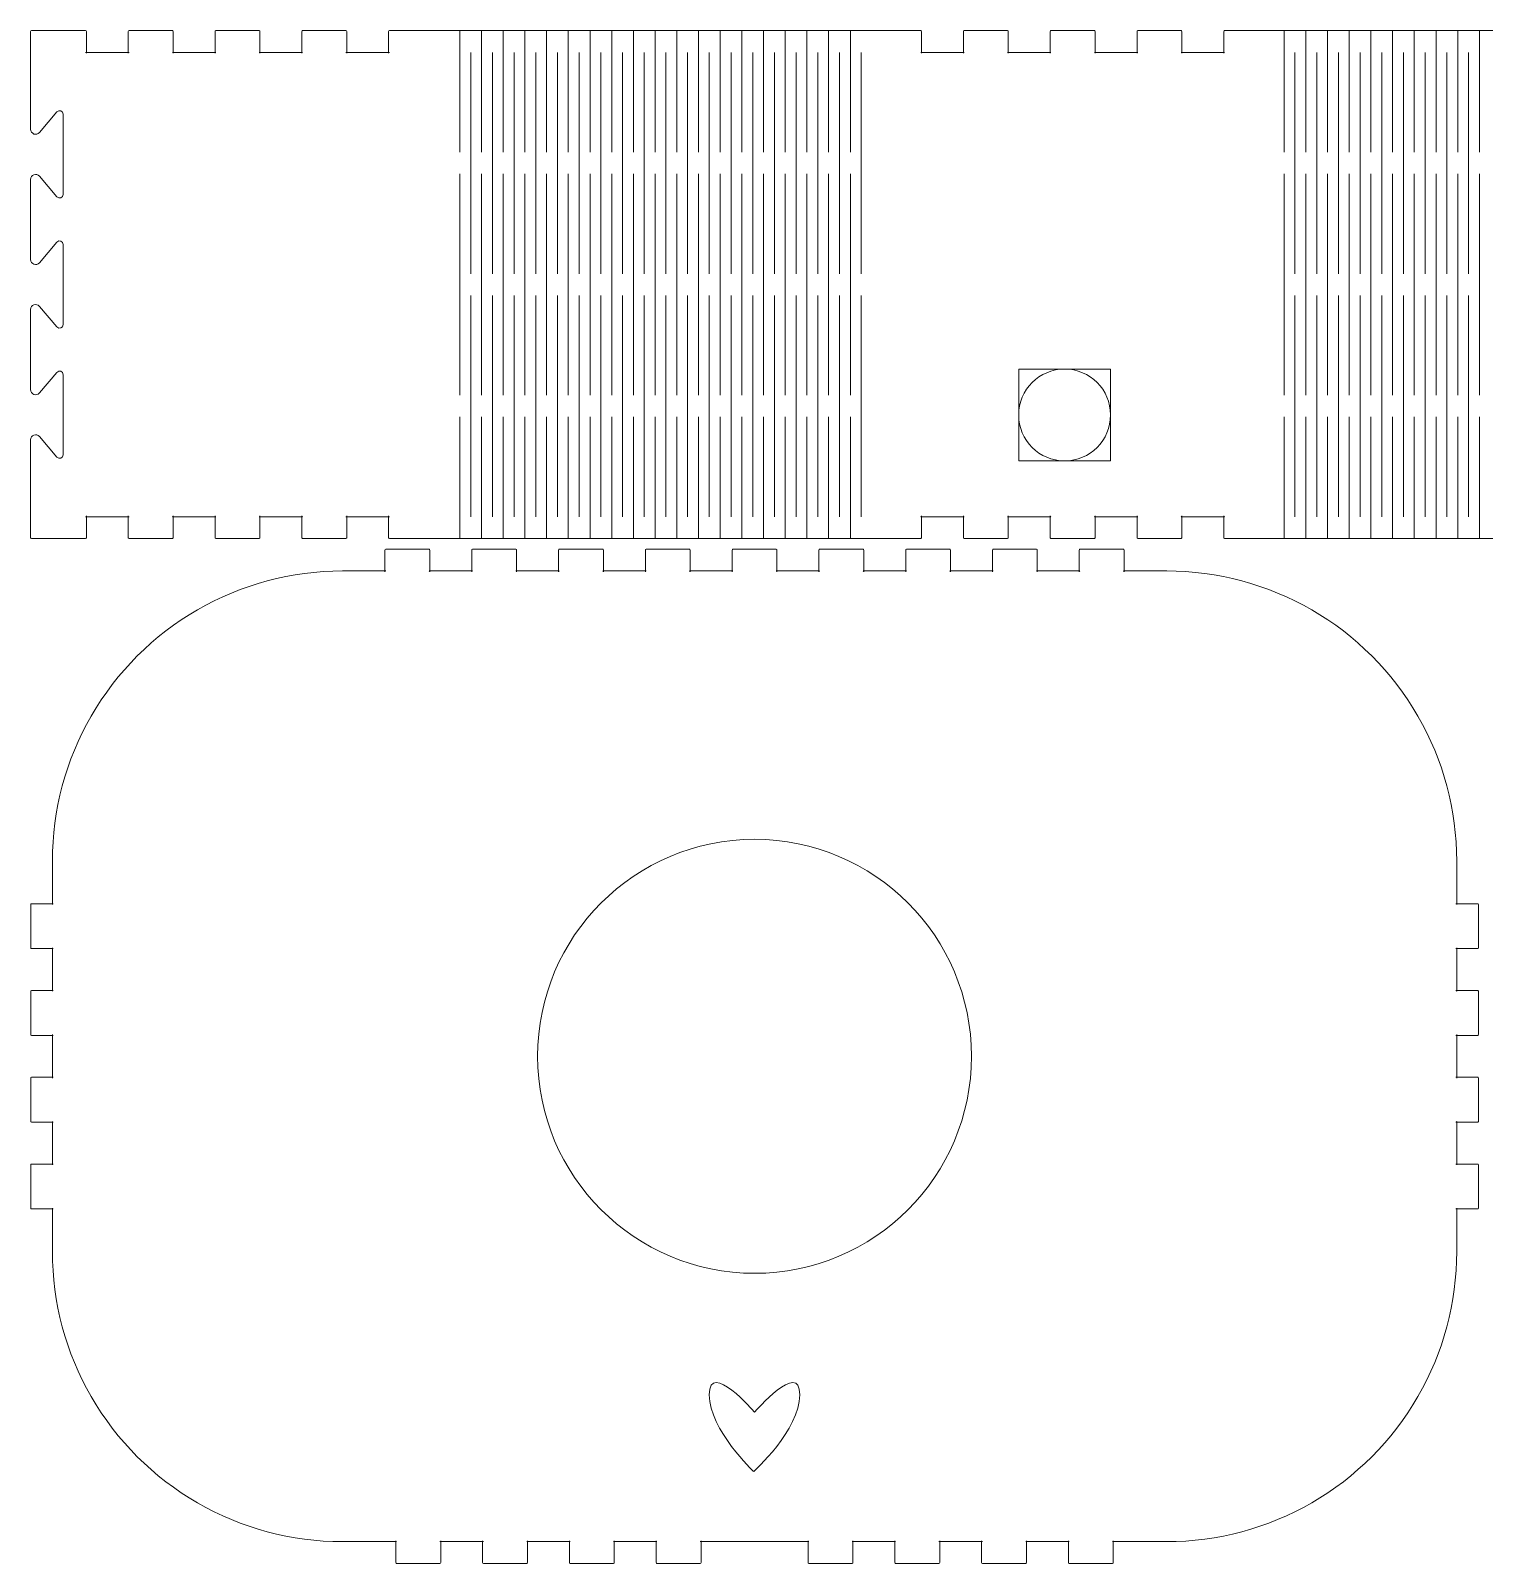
# Model space of a CAD drawing. Header units: inches. Extents: x 0.1 to 33.4, y -8.6 to -0.3.
# Drawn here: x 0.09 to 8, y -8.61 to -0.27 of the extents above; entities that cross this region are included whole.
import ezdxf

# ---------------------------------------------------------------- set-up
doc = ezdxf.new("R2010")
doc.units = ezdxf.units.IN
doc.header["$MEASUREMENT"] = 0
doc.layers.add('Layer 1', color=7, linetype='Continuous')

# ---------------------------------------------------------------- blocks, each defined once
blk = doc.blocks.new('block 16')
at = {"layer": 'Layer 1', "lineweight": 0}
blk.add_lwpolyline([(5.466, -2.1099), (5.966, -2.1099), (5.966, -2.6099), (5.466, -2.6099), (5.466, -2.1099)], dxfattribs=at)
blk.add_open_spline([(5.716, -2.1099), (5.8541, -2.1099), (5.966, -2.2218), (5.966, -2.3599), (5.966, -2.4979), (5.8541, -2.6099), (5.716, -2.6099), (5.5779, -2.6099), (5.466, -2.4979), (5.466, -2.3599), (5.466, -2.2218), (5.5779, -2.1099), (5.716, -2.1099)], degree=3, knots=[0, 0, 0, 0, 1, 1, 1, 2, 2, 2, 3, 3, 3, 4, 4, 4, 4], dxfattribs=at)
blk = doc.blocks.new('block 15')
at = {"layer": 'Layer 1'}
blk.add_blockref('block 16', (0, 0), dxfattribs=at)
blk = doc.blocks.new('block 13')
at = {"layer": 'Layer 1', "lineweight": 0}
for points in [[(0.0868, -0.272), (0.0868, -0.3901)], [(0.3861, -0.268), (0.0908, -0.268)], [(0.8585, -0.268), (0.6223, -0.268)], [(1.331, -0.268), (1.0947, -0.268)], [(1.8034, -0.268), (1.5672, -0.268)], [(2.3349, -0.268), (2.0396, -0.268)], [(4.6966, -0.268), (2.3349, -0.268)], [(2.4233, -0.9294), (2.4233, -0.268)], [(2.5414, -0.9294), (2.5414, -0.268)], [(2.6596, -0.9294), (2.6596, -0.268)], [(2.7777, -0.9294), (2.7777, -0.268)], [(2.8958, -0.9294), (2.8958, -0.268)], [(3.0139, -0.9294), (3.0139, -0.268)], [(3.132, -0.9294), (3.132, -0.268)], [(3.2501, -0.9294), (3.2501, -0.268)], [(3.3682, -0.9294), (3.3682, -0.268)], [(3.4863, -0.9294), (3.4863, -0.268)], [(3.6044, -0.9294), (3.6044, -0.268)], [(3.7225, -0.9294), (3.7225, -0.268)], [(3.8407, -0.9294), (3.8407, -0.268)], [(3.9588, -0.9294), (3.9588, -0.268)], [(4.0769, -0.9294), (4.0769, -0.268)], [(4.195, -0.9294), (4.195, -0.268)], [(4.3131, -0.9294), (4.3131, -0.268)], [(4.4312, -0.9294), (4.4312, -0.268)], [(4.5493, -0.9294), (4.5493, -0.268)], [(4.9329, -0.268), (4.6966, -0.268)], [(5.4053, -0.268), (5.1691, -0.268)], [(5.8778, -0.268), (5.6415, -0.268)], [(6.3502, -0.268), (6.114, -0.268)], [(6.8226, -0.268), (6.5864, -0.268)], [(9.1844, -0.268), (6.8226, -0.268)], [(6.9111, -0.9294), (6.9111, -0.268)], [(7.0292, -0.9294), (7.0292, -0.268)], [(7.1473, -0.9294), (7.1473, -0.268)], [(7.2654, -0.9294), (7.2654, -0.268)], [(7.3835, -0.9294), (7.3835, -0.268)], [(7.5016, -0.9294), (7.5016, -0.268)], [(7.6197, -0.9294), (7.6197, -0.268)], [(7.7378, -0.9294), (7.7378, -0.268)], [(7.8559, -0.9294), (7.8559, -0.268)], [(7.9741, -0.9294), (7.9741, -0.268)], [(2.4824, -0.3861), (2.4824, -1.5907)], [(2.6005, -0.3861), (2.6005, -1.5907)], [(2.7186, -0.3861), (2.7186, -1.5907)], [(2.8367, -0.3861), (2.8367, -1.5907)], [(2.9548, -0.3861), (2.9548, -1.5907)], [(3.0729, -0.3861), (3.0729, -1.5907)], [(3.1911, -0.3861), (3.1911, -1.5907)], [(3.3092, -0.3861), (3.3092, -1.5907)], [(3.4273, -0.3861), (3.4273, -1.5907)], [(3.5454, -0.3861), (3.5454, -1.5907)], [(3.6635, -0.3861), (3.6635, -1.5907)], [(3.7816, -0.3861), (3.7816, -1.5907)], [(3.8997, -0.3861), (3.8997, -1.5907)], [(4.0178, -0.3861), (4.0178, -1.5907)], [(4.1359, -0.3861), (4.1359, -1.5907)], [(4.254, -0.3861), (4.254, -1.5907)], [(4.3722, -0.3861), (4.3722, -1.5907)], [(4.4903, -0.3861), (4.4903, -1.5907)], [(4.6084, -0.3861), (4.6084, -1.5907)], [(6.9701, -0.3861), (6.9701, -1.5907)], [(7.0882, -0.3861), (7.0882, -1.5907)], [(7.2063, -0.3861), (7.2063, -1.5907)], [(7.3244, -0.3861), (7.3244, -1.5907)], [(7.4426, -0.3861), (7.4426, -1.5907)], [(7.5607, -0.3861), (7.5607, -1.5907)], [(7.6788, -0.3861), (7.6788, -1.5907)], [(7.7969, -0.3861), (7.7969, -1.5907)], [(7.915, -0.3861), (7.915, -1.5907)], [(2.4233, -2.2521), (2.4233, -1.0475)], [(2.5414, -2.2521), (2.5414, -1.0475)], [(2.6596, -2.2521), (2.6596, -1.0475)], [(2.7777, -2.2521), (2.7777, -1.0475)], [(2.8958, -2.2521), (2.8958, -1.0475)], [(3.0139, -2.2521), (3.0139, -1.0475)], [(3.132, -2.2521), (3.132, -1.0475)], [(3.2501, -2.2521), (3.2501, -1.0475)], [(3.3682, -2.2521), (3.3682, -1.0475)], [(3.4863, -2.2521), (3.4863, -1.0475)], [(3.6044, -2.2521), (3.6044, -1.0475)], [(3.7225, -2.2521), (3.7225, -1.0475)], [(3.8407, -2.2521), (3.8407, -1.0475)], [(3.9588, -2.2521), (3.9588, -1.0475)], [(4.0769, -2.2521), (4.0769, -1.0475)], [(4.195, -2.2521), (4.195, -1.0475)], [(4.3131, -2.2521), (4.3131, -1.0475)], [(4.4312, -2.2521), (4.4312, -1.0475)], [(4.5493, -2.2521), (4.5493, -1.0475)], [(6.9111, -2.2521), (6.9111, -1.0475)], [(7.0292, -2.2521), (7.0292, -1.0475)], [(7.1473, -2.2521), (7.1473, -1.0475)], [(7.2654, -2.2521), (7.2654, -1.0475)], [(7.3835, -2.2521), (7.3835, -1.0475)], [(7.5016, -2.2521), (7.5016, -1.0475)], [(7.6197, -2.2521), (7.6197, -1.0475)], [(7.7378, -2.2521), (7.7378, -1.0475)], [(7.8559, -2.2521), (7.8559, -1.0475)], [(7.9741, -2.2521), (7.9741, -1.0475)], [(2.4824, -1.7088), (2.4824, -2.9136)], [(2.6005, -1.7088), (2.6005, -2.9136)], [(2.7186, -1.7088), (2.7186, -2.9136)], [(2.8367, -1.7088), (2.8367, -2.9136)], [(2.9548, -1.7088), (2.9548, -2.9136)], [(3.0729, -1.7088), (3.0729, -2.9136)], [(3.1911, -1.7088), (3.1911, -2.9136)], [(3.3092, -1.7088), (3.3092, -2.9136)], [(3.4273, -1.7088), (3.4273, -2.9136)], [(3.5454, -1.7088), (3.5454, -2.9136)], [(3.6635, -1.7088), (3.6635, -2.9136)], [(3.7816, -1.7088), (3.7816, -2.9136)], [(3.8997, -1.7088), (3.8997, -2.9136)], [(4.0178, -1.7088), (4.0178, -2.9136)], [(4.1359, -1.7088), (4.1359, -2.9136)], [(4.254, -1.7088), (4.254, -2.9136)], [(4.3722, -1.7088), (4.3722, -2.9136)], [(4.4903, -1.7088), (4.4903, -2.9136)], [(4.6084, -1.7088), (4.6084, -2.9136)], [(6.9701, -1.7088), (6.9701, -2.9136)], [(7.0882, -1.7088), (7.0882, -2.9136)], [(7.2063, -1.7088), (7.2063, -2.9136)], [(7.3244, -1.7088), (7.3244, -2.9136)], [(7.4426, -1.7088), (7.4426, -2.9136)], [(7.5607, -1.7088), (7.5607, -2.9136)], [(7.6788, -1.7088), (7.6788, -2.9136)], [(7.7969, -1.7088), (7.7969, -2.9136)], [(7.915, -1.7088), (7.915, -2.9136)], [(2.4233, -3.0317), (2.4233, -2.3703)], [(2.5414, -3.0317), (2.5414, -2.3703)], [(2.6596, -3.0317), (2.6596, -2.3703)], [(2.7777, -3.0317), (2.7777, -2.3703)], [(2.8958, -3.0317), (2.8958, -2.3703)], [(3.0139, -3.0317), (3.0139, -2.3703)], [(3.132, -3.0317), (3.132, -2.3703)], [(3.2501, -3.0317), (3.2501, -2.3703)], [(3.3682, -3.0317), (3.3682, -2.3703)], [(3.4863, -3.0317), (3.4863, -2.3703)], [(3.6044, -3.0317), (3.6044, -2.3703)], [(3.7225, -3.0317), (3.7225, -2.3703)], [(3.8407, -3.0317), (3.8407, -2.3703)], [(3.9588, -3.0317), (3.9588, -2.3703)], [(4.0769, -3.0317), (4.0769, -2.3703)], [(4.195, -3.0317), (4.195, -2.3703)], [(4.3131, -3.0317), (4.3131, -2.3703)], [(4.4312, -3.0317), (4.4312, -2.3703)], [(4.5493, -3.0317), (4.5493, -2.3703)], [(6.9111, -3.0317), (6.9111, -2.3703)], [(7.0292, -3.0317), (7.0292, -2.3703)], [(7.1473, -3.0317), (7.1473, -2.3703)], [(7.2654, -3.0317), (7.2654, -2.3703)], [(7.3835, -3.0317), (7.3835, -2.3703)], [(7.5016, -3.0317), (7.5016, -2.3703)], [(7.6197, -3.0317), (7.6197, -2.3703)], [(7.7378, -3.0317), (7.7378, -2.3703)], [(7.8559, -3.0317), (7.8559, -2.3703)], [(7.9741, -3.0317), (7.9741, -2.3703)], [(0.0868, -2.495), (0.0868, -2.9096)], [(0.0908, -3.0317), (0.3861, -3.0317)], [(0.0908, -3.0317), (0.0908, -3.0317)], [(0.6223, -3.0317), (0.8585, -3.0317)], [(1.0947, -3.0317), (1.331, -3.0317)], [(1.5672, -3.0317), (1.8034, -3.0317)], [(2.0396, -3.0317), (2.3349, -3.0317)], [(2.3349, -3.0317), (4.6966, -3.0317)], [(4.6966, -3.0317), (4.9329, -3.0317)], [(5.1691, -3.0317), (5.4053, -3.0317)], [(5.6415, -3.0317), (5.8778, -3.0317)], [(6.114, -3.0317), (6.3502, -3.0317)], [(6.5864, -3.0317), (6.8226, -3.0317)], [(6.8226, -3.0317), (9.1844, -3.0317)], [(2.4924, -3.209), (2.2562, -3.209)], [(2.9648, -3.209), (2.7286, -3.209)], [(3.4373, -3.209), (3.201, -3.209)], [(3.9097, -3.209), (3.6735, -3.209)], [(4.3821, -3.209), (4.1459, -3.209)], [(4.8546, -3.209), (4.6184, -3.209)], [(5.327, -3.209), (5.0908, -3.209)], [(5.7995, -3.209), (5.5633, -3.209)], [(6.2719, -3.209), (6.0357, -3.209)], [(0.2051, -4.7877), (0.2051, -5.0239)], [(0.2051, -5.2601), (0.2051, -5.4963)], [(7.8506, -5.4963), (7.8506, -5.2601)], [(0.2051, -5.7325), (0.2051, -5.9688)], [(7.8506, -5.9688), (7.8506, -5.7325)], [(0.2051, -6.205), (0.2051, -6.4412)], [(7.8506, -6.4412), (7.8506, -6.205)], [(7.8506, -6.9136), (7.8506, -6.6774)], [(1.7837, -8.4923), (2.079, -8.4923)], [(2.3152, -8.4923), (2.5514, -8.4923)], [(2.7877, -8.4923), (3.0239, -8.4923)], [(3.2601, -8.4923), (3.4963, -8.4923)], [(3.7325, -8.4923), (4.0278, -8.4923)], [(4.0278, -8.4923), (4.3231, -8.4923)], [(4.5593, -8.4923), (4.7955, -8.4923)], [(5.0318, -8.4923), (5.268, -8.4923)], [(5.5042, -8.4923), (5.7404, -8.4923)]]:
    blk.add_lwpolyline(points, dxfattribs=at)
for points in [[(0.0908, -0.268), (0.0887, -0.268), (0.0868, -0.2696), (0.0868, -0.272)], [(0.6223, -0.268), (0.6202, -0.268), (0.6183, -0.2696), (0.6183, -0.272)], [(1.0947, -0.268), (1.0926, -0.268), (1.0907, -0.2696), (1.0907, -0.272)], [(1.5672, -0.268), (1.565, -0.268), (1.5632, -0.2696), (1.5632, -0.272)], [(2.0396, -0.268), (2.0375, -0.268), (2.0356, -0.2696), (2.0356, -0.272)], [(5.1691, -0.268), (5.1669, -0.268), (5.1651, -0.2696), (5.1651, -0.272)], [(5.6415, -0.268), (5.6394, -0.268), (5.6375, -0.2696), (5.6375, -0.272)], [(6.114, -0.268), (6.1118, -0.268), (6.11, -0.2696), (6.11, -0.272)], [(6.5864, -0.268), (6.5843, -0.268), (6.5824, -0.2696), (6.5824, -0.272)], [(0.3861, -3.0317), (0.3882, -3.0317), (0.3901, -3.03), (0.3901, -3.0277)], [(0.8585, -3.0317), (0.8607, -3.0317), (0.8625, -3.03), (0.8625, -3.0277)], [(1.331, -3.0317), (1.3331, -3.0317), (1.335, -3.03), (1.335, -3.0277)], [(1.8034, -3.0317), (1.8056, -3.0317), (1.8074, -3.03), (1.8074, -3.0277)], [(4.9329, -3.0317), (4.935, -3.0317), (4.9369, -3.03), (4.9369, -3.0277)], [(5.4053, -3.0317), (5.4075, -3.0317), (5.4093, -3.03), (5.4093, -3.0277)], [(5.8778, -3.0317), (5.8799, -3.0317), (5.8817, -3.03), (5.8817, -3.0277)], [(6.3502, -3.0317), (6.3523, -3.0317), (6.3542, -3.03), (6.3542, -3.0277)], [(2.2562, -3.209), (2.2583, -3.209), (2.2602, -3.2107), (2.2602, -3.213)], [(2.7286, -3.209), (2.7308, -3.209), (2.7326, -3.2107), (2.7326, -3.213)], [(3.201, -3.209), (3.2032, -3.209), (3.205, -3.2107), (3.205, -3.213)], [(3.6735, -3.209), (3.6756, -3.209), (3.6775, -3.2107), (3.6775, -3.213)], [(4.1459, -3.209), (4.1481, -3.209), (4.1499, -3.2107), (4.1499, -3.213)], [(4.6184, -3.209), (4.6205, -3.209), (4.6224, -3.2107), (4.6224, -3.213)], [(5.0908, -3.209), (5.093, -3.209), (5.0948, -3.2107), (5.0948, -3.213)], [(5.5633, -3.209), (5.5654, -3.209), (5.5673, -3.2107), (5.5673, -3.213)], [(6.0357, -3.209), (6.0378, -3.209), (6.0397, -3.2107), (6.0397, -3.213)], [(0.2051, -5.0239), (0.2051, -5.0217), (0.2068, -5.0199), (0.2091, -5.0199)], [(7.8506, -5.2601), (7.8506, -5.2623), (7.8489, -5.2641), (7.8466, -5.2641)], [(0.2051, -5.4963), (0.2051, -5.4942), (0.2068, -5.4923), (0.2091, -5.4923)], [(7.8506, -5.7325), (7.8506, -5.7347), (7.8489, -5.7365), (7.8466, -5.7365)], [(0.2051, -5.9688), (0.2051, -5.9666), (0.2068, -5.9648), (0.2091, -5.9648)], [(7.8506, -6.205), (7.8506, -6.2071), (7.8489, -6.209), (7.8466, -6.209)], [(0.2051, -6.4412), (0.2051, -6.4391), (0.2068, -6.4372), (0.2091, -6.4372)], [(7.8506, -6.6774), (7.8506, -6.6796), (7.8489, -6.6814), (7.8466, -6.6814)], [(2.079, -8.4923), (2.0768, -8.4923), (2.075, -8.4906), (2.075, -8.4883)], [(2.5514, -8.4923), (2.5493, -8.4923), (2.5474, -8.4906), (2.5474, -8.4883)], [(3.0239, -8.4923), (3.0217, -8.4923), (3.0199, -8.4906), (3.0199, -8.4883)], [(3.4963, -8.4923), (3.4942, -8.4923), (3.4923, -8.4906), (3.4923, -8.4883)], [(4.3231, -8.4923), (4.3209, -8.4923), (4.3191, -8.4906), (4.3191, -8.4883)], [(4.7955, -8.4923), (4.7934, -8.4923), (4.7915, -8.4906), (4.7915, -8.4883)], [(5.268, -8.4923), (5.2658, -8.4923), (5.264, -8.4906), (5.264, -8.4883)], [(5.7404, -8.4923), (5.7383, -8.4923), (5.7364, -8.4906), (5.7364, -8.4883)]]:
    blk.add_open_spline(points, degree=3, dxfattribs=at)
for points, knots in [([(0.3901, -0.3901), (0.3901, -0.3901), (0.3901, -0.272), (0.3901, -0.272), (0.3901, -0.2698), (0.3884, -0.268), (0.3861, -0.268)], [0, 0, 0, 0, 1, 1, 1, 2, 2, 2, 2]), ([(0.6183, -0.272), (0.6183, -0.272), (0.6183, -0.3901), (0.6183, -0.3901), (0.6183, -0.3879), (0.62, -0.3861), (0.6223, -0.3861)], [0, 0, 0, 0, 1, 1, 1, 2, 2, 2, 2]), ([(0.8625, -0.3901), (0.8625, -0.3901), (0.8625, -0.272), (0.8625, -0.272), (0.8625, -0.2698), (0.8608, -0.268), (0.8585, -0.268)], [0, 0, 0, 0, 1, 1, 1, 2, 2, 2, 2]), ([(1.0907, -0.272), (1.0907, -0.272), (1.0907, -0.3901), (1.0907, -0.3901), (1.0907, -0.3879), (1.0924, -0.3861), (1.0947, -0.3861)], [0, 0, 0, 0, 1, 1, 1, 2, 2, 2, 2]), ([(1.335, -0.3901), (1.335, -0.3901), (1.335, -0.272), (1.335, -0.272), (1.335, -0.2698), (1.3333, -0.268), (1.331, -0.268)], [0, 0, 0, 0, 1, 1, 1, 2, 2, 2, 2]), ([(1.5632, -0.272), (1.5632, -0.272), (1.5632, -0.3901), (1.5632, -0.3901), (1.5632, -0.3879), (1.5649, -0.3861), (1.5672, -0.3861)], [0, 0, 0, 0, 1, 1, 1, 2, 2, 2, 2]), ([(1.8074, -0.3901), (1.8074, -0.3901), (1.8074, -0.272), (1.8074, -0.272), (1.8074, -0.2698), (1.8057, -0.268), (1.8034, -0.268)], [0, 0, 0, 0, 1, 1, 1, 2, 2, 2, 2]), ([(2.0356, -0.272), (2.0356, -0.272), (2.0356, -0.3901), (2.0356, -0.3901), (2.0356, -0.3879), (2.0373, -0.3861), (2.0396, -0.3861)], [0, 0, 0, 0, 1, 1, 1, 2, 2, 2, 2]), ([(4.9369, -0.3901), (4.9369, -0.3901), (4.9369, -0.272), (4.9369, -0.272), (4.9369, -0.2698), (4.9352, -0.268), (4.9329, -0.268)], [0, 0, 0, 0, 1, 1, 1, 2, 2, 2, 2]), ([(5.1651, -0.272), (5.1651, -0.272), (5.1651, -0.3901), (5.1651, -0.3901), (5.1651, -0.3879), (5.1668, -0.3861), (5.1691, -0.3861)], [0, 0, 0, 0, 1, 1, 1, 2, 2, 2, 2]), ([(5.4093, -0.3901), (5.4093, -0.3901), (5.4093, -0.272), (5.4093, -0.272), (5.4093, -0.2698), (5.4076, -0.268), (5.4053, -0.268)], [0, 0, 0, 0, 1, 1, 1, 2, 2, 2, 2]), ([(5.6375, -0.272), (5.6375, -0.272), (5.6375, -0.3901), (5.6375, -0.3901), (5.6375, -0.3879), (5.6392, -0.3861), (5.6415, -0.3861)], [0, 0, 0, 0, 1, 1, 1, 2, 2, 2, 2]), ([(5.8817, -0.3901), (5.8817, -0.3901), (5.8817, -0.272), (5.8817, -0.272), (5.8817, -0.2698), (5.8801, -0.268), (5.8778, -0.268)], [0, 0, 0, 0, 1, 1, 1, 2, 2, 2, 2]), ([(6.11, -0.272), (6.11, -0.272), (6.11, -0.3901), (6.11, -0.3901), (6.11, -0.3879), (6.1117, -0.3861), (6.114, -0.3861)], [0, 0, 0, 0, 1, 1, 1, 2, 2, 2, 2]), ([(6.3542, -0.3901), (6.3542, -0.3901), (6.3542, -0.272), (6.3542, -0.272), (6.3542, -0.2698), (6.3525, -0.268), (6.3502, -0.268)], [0, 0, 0, 0, 1, 1, 1, 2, 2, 2, 2]), ([(6.5824, -0.272), (6.5824, -0.272), (6.5824, -0.3901), (6.5824, -0.3901), (6.5824, -0.3879), (6.5841, -0.3861), (6.5864, -0.3861)], [0, 0, 0, 0, 1, 1, 1, 2, 2, 2, 2]), ([(0.0868, -0.3901), (0.0868, -0.3901), (0.0868, -0.8047), (0.0868, -0.8047), (0.0868, -0.8304), (0.119, -0.842), (0.1354, -0.8224)], [0, 0, 0, 0, 1, 1, 1, 2, 2, 2, 2]), ([(0.6223, -0.3861), (0.6223, -0.3861), (0.3861, -0.3861), (0.3861, -0.3861), (0.3882, -0.3861), (0.3901, -0.3878), (0.3901, -0.3901)], [0, 0, 0, 0, 1, 1, 1, 2, 2, 2, 2]), ([(1.0947, -0.3861), (1.0947, -0.3861), (0.8585, -0.3861), (0.8585, -0.3861), (0.8607, -0.3861), (0.8625, -0.3878), (0.8625, -0.3901)], [0, 0, 0, 0, 1, 1, 1, 2, 2, 2, 2]), ([(1.5672, -0.3861), (1.5672, -0.3861), (1.331, -0.3861), (1.331, -0.3861), (1.3331, -0.3861), (1.335, -0.3878), (1.335, -0.3901)], [0, 0, 0, 0, 1, 1, 1, 2, 2, 2, 2]), ([(2.0396, -0.3861), (2.0396, -0.3861), (1.8034, -0.3861), (1.8034, -0.3861), (1.8056, -0.3861), (1.8074, -0.3878), (1.8074, -0.3901)], [0, 0, 0, 0, 1, 1, 1, 2, 2, 2, 2]), ([(5.1691, -0.3861), (5.1691, -0.3861), (4.9329, -0.3861), (4.9329, -0.3861), (4.935, -0.3861), (4.9369, -0.3878), (4.9369, -0.3901)], [0, 0, 0, 0, 1, 1, 1, 2, 2, 2, 2]), ([(5.6415, -0.3861), (5.6415, -0.3861), (5.4053, -0.3861), (5.4053, -0.3861), (5.4075, -0.3861), (5.4093, -0.3878), (5.4093, -0.3901)], [0, 0, 0, 0, 1, 1, 1, 2, 2, 2, 2]), ([(6.114, -0.3861), (6.114, -0.3861), (5.8778, -0.3861), (5.8778, -0.3861), (5.8799, -0.3861), (5.8817, -0.3878), (5.8817, -0.3901)], [0, 0, 0, 0, 1, 1, 1, 2, 2, 2, 2]), ([(6.5864, -0.3861), (6.5864, -0.3861), (6.3502, -0.3861), (6.3502, -0.3861), (6.3523, -0.3861), (6.3542, -0.3878), (6.3542, -0.3901)], [0, 0, 0, 0, 1, 1, 1, 2, 2, 2, 2]), ([(0.1354, -0.8224), (0.1354, -0.8224), (0.2291, -0.7107), (0.2291, -0.7107), (0.2409, -0.6966), (0.2638, -0.705), (0.2638, -0.7233)], [0, 0, 0, 0, 1, 1, 1, 2, 2, 2, 2]), ([(0.2638, -0.7233), (0.2638, -0.7233), (0.2638, -1.159), (0.2638, -1.159), (0.2638, -1.1775), (0.2409, -1.1858), (0.2291, -1.1716)], [0, 0, 0, 0, 1, 1, 1, 2, 2, 2, 2]), ([(0.2291, -1.1716), (0.2291, -1.1716), (0.1354, -1.06), (0.1354, -1.06), (0.1188, -1.0403), (0.0868, -1.052), (0.0868, -1.0777)], [0, 0, 0, 0, 1, 1, 1, 2, 2, 2, 2]), ([(0.0868, -1.0777), (0.0868, -1.0777), (0.0868, -1.5133), (0.0868, -1.5133), (0.0868, -1.539), (0.119, -1.5507), (0.1354, -1.531)], [0, 0, 0, 0, 1, 1, 1, 2, 2, 2, 2]), ([(0.1354, -1.531), (0.1354, -1.531), (0.2291, -1.4194), (0.2291, -1.4194), (0.2409, -1.4052), (0.2638, -1.4137), (0.2638, -1.432)], [0, 0, 0, 0, 1, 1, 1, 2, 2, 2, 2]), ([(0.2638, -1.432), (0.2638, -1.432), (0.2638, -1.8677), (0.2638, -1.8677), (0.2638, -1.8861), (0.2409, -1.8944), (0.2291, -1.8803)], [0, 0, 0, 0, 1, 1, 1, 2, 2, 2, 2]), ([(0.2291, -1.8803), (0.2291, -1.8803), (0.1354, -1.7686), (0.1354, -1.7686), (0.1188, -1.7489), (0.0868, -1.7606), (0.0868, -1.7863)], [0, 0, 0, 0, 1, 1, 1, 2, 2, 2, 2]), ([(0.0868, -1.7863), (0.0868, -1.7863), (0.0868, -2.222), (0.0868, -2.222), (0.0868, -2.2477), (0.119, -2.2594), (0.1354, -2.2397)], [0, 0, 0, 0, 1, 1, 1, 2, 2, 2, 2]), ([(0.1354, -2.2397), (0.1354, -2.2397), (0.2291, -2.128), (0.2291, -2.128), (0.2409, -2.1139), (0.2638, -2.1223), (0.2638, -2.1406)], [0, 0, 0, 0, 1, 1, 1, 2, 2, 2, 2]), ([(0.2638, -2.1406), (0.2638, -2.1406), (0.2638, -2.5763), (0.2638, -2.5763), (0.2638, -2.5948), (0.2409, -2.6031), (0.2291, -2.5889)], [0, 0, 0, 0, 1, 1, 1, 2, 2, 2, 2]), ([(0.2291, -2.5889), (0.2291, -2.5889), (0.1354, -2.4773), (0.1354, -2.4773), (0.1188, -2.4576), (0.0868, -2.4693), (0.0868, -2.495)], [0, 0, 0, 0, 1, 1, 1, 2, 2, 2, 2]), ([(0.0868, -2.9096), (0.0868, -2.9096), (0.0868, -3.0277), (0.0868, -3.0277), (0.0868, -3.0299), (0.0885, -3.0317), (0.0908, -3.0317)], [0, 0, 0, 0, 1, 1, 1, 2, 2, 2, 2]), ([(0.3901, -3.0277), (0.3901, -3.0277), (0.3901, -2.9096), (0.3901, -2.9096), (0.3901, -2.9117), (0.3884, -2.9136), (0.3861, -2.9136)], [0, 0, 0, 0, 1, 1, 1, 2, 2, 2, 2]), ([(0.3861, -2.9136), (0.3861, -2.9136), (0.6223, -2.9136), (0.6223, -2.9136), (0.6202, -2.9136), (0.6183, -2.9119), (0.6183, -2.9096)], [0, 0, 0, 0, 1, 1, 1, 2, 2, 2, 2]), ([(0.6183, -2.9096), (0.6183, -2.9096), (0.6183, -3.0277), (0.6183, -3.0277), (0.6183, -3.0299), (0.62, -3.0317), (0.6223, -3.0317)], [0, 0, 0, 0, 1, 1, 1, 2, 2, 2, 2]), ([(0.8625, -3.0277), (0.8625, -3.0277), (0.8625, -2.9096), (0.8625, -2.9096), (0.8625, -2.9117), (0.8608, -2.9136), (0.8585, -2.9136)], [0, 0, 0, 0, 1, 1, 1, 2, 2, 2, 2]), ([(0.8585, -2.9136), (0.8585, -2.9136), (1.0947, -2.9136), (1.0947, -2.9136), (1.0926, -2.9136), (1.0907, -2.9119), (1.0907, -2.9096)], [0, 0, 0, 0, 1, 1, 1, 2, 2, 2, 2]), ([(1.0907, -2.9096), (1.0907, -2.9096), (1.0907, -3.0277), (1.0907, -3.0277), (1.0907, -3.0299), (1.0924, -3.0317), (1.0947, -3.0317)], [0, 0, 0, 0, 1, 1, 1, 2, 2, 2, 2]), ([(1.335, -3.0277), (1.335, -3.0277), (1.335, -2.9096), (1.335, -2.9096), (1.335, -2.9117), (1.3333, -2.9136), (1.331, -2.9136)], [0, 0, 0, 0, 1, 1, 1, 2, 2, 2, 2]), ([(1.331, -2.9136), (1.331, -2.9136), (1.5672, -2.9136), (1.5672, -2.9136), (1.565, -2.9136), (1.5632, -2.9119), (1.5632, -2.9096)], [0, 0, 0, 0, 1, 1, 1, 2, 2, 2, 2]), ([(1.5632, -2.9096), (1.5632, -2.9096), (1.5632, -3.0277), (1.5632, -3.0277), (1.5632, -3.0299), (1.5649, -3.0317), (1.5672, -3.0317)], [0, 0, 0, 0, 1, 1, 1, 2, 2, 2, 2]), ([(1.8074, -3.0277), (1.8074, -3.0277), (1.8074, -2.9096), (1.8074, -2.9096), (1.8074, -2.9117), (1.8057, -2.9136), (1.8034, -2.9136)], [0, 0, 0, 0, 1, 1, 1, 2, 2, 2, 2]), ([(1.8034, -2.9136), (1.8034, -2.9136), (2.0396, -2.9136), (2.0396, -2.9136), (2.0375, -2.9136), (2.0356, -2.9119), (2.0356, -2.9096)], [0, 0, 0, 0, 1, 1, 1, 2, 2, 2, 2]), ([(2.0356, -2.9096), (2.0356, -2.9096), (2.0356, -3.0277), (2.0356, -3.0277), (2.0356, -3.0299), (2.0373, -3.0317), (2.0396, -3.0317)], [0, 0, 0, 0, 1, 1, 1, 2, 2, 2, 2]), ([(4.9369, -3.0277), (4.9369, -3.0277), (4.9369, -2.9096), (4.9369, -2.9096), (4.9369, -2.9117), (4.9352, -2.9136), (4.9329, -2.9136)], [0, 0, 0, 0, 1, 1, 1, 2, 2, 2, 2]), ([(4.9329, -2.9136), (4.9329, -2.9136), (5.1691, -2.9136), (5.1691, -2.9136), (5.1669, -2.9136), (5.1651, -2.9119), (5.1651, -2.9096)], [0, 0, 0, 0, 1, 1, 1, 2, 2, 2, 2]), ([(5.1651, -2.9096), (5.1651, -2.9096), (5.1651, -3.0277), (5.1651, -3.0277), (5.1651, -3.0299), (5.1668, -3.0317), (5.1691, -3.0317)], [0, 0, 0, 0, 1, 1, 1, 2, 2, 2, 2]), ([(5.4093, -3.0277), (5.4093, -3.0277), (5.4093, -2.9096), (5.4093, -2.9096), (5.4093, -2.9117), (5.4076, -2.9136), (5.4053, -2.9136)], [0, 0, 0, 0, 1, 1, 1, 2, 2, 2, 2]), ([(5.4053, -2.9136), (5.4053, -2.9136), (5.6415, -2.9136), (5.6415, -2.9136), (5.6394, -2.9136), (5.6375, -2.9119), (5.6375, -2.9096)], [0, 0, 0, 0, 1, 1, 1, 2, 2, 2, 2]), ([(5.6375, -2.9096), (5.6375, -2.9096), (5.6375, -3.0277), (5.6375, -3.0277), (5.6375, -3.0299), (5.6392, -3.0317), (5.6415, -3.0317)], [0, 0, 0, 0, 1, 1, 1, 2, 2, 2, 2]), ([(5.8817, -3.0277), (5.8817, -3.0277), (5.8817, -2.9096), (5.8817, -2.9096), (5.8817, -2.9117), (5.8801, -2.9136), (5.8778, -2.9136)], [0, 0, 0, 0, 1, 1, 1, 2, 2, 2, 2]), ([(5.8778, -2.9136), (5.8778, -2.9136), (6.114, -2.9136), (6.114, -2.9136), (6.1118, -2.9136), (6.11, -2.9119), (6.11, -2.9096)], [0, 0, 0, 0, 1, 1, 1, 2, 2, 2, 2]), ([(6.11, -2.9096), (6.11, -2.9096), (6.11, -3.0277), (6.11, -3.0277), (6.11, -3.0299), (6.1117, -3.0317), (6.114, -3.0317)], [0, 0, 0, 0, 1, 1, 1, 2, 2, 2, 2]), ([(6.3542, -3.0277), (6.3542, -3.0277), (6.3542, -2.9096), (6.3542, -2.9096), (6.3542, -2.9117), (6.3525, -2.9136), (6.3502, -2.9136)], [0, 0, 0, 0, 1, 1, 1, 2, 2, 2, 2]), ([(6.3502, -2.9136), (6.3502, -2.9136), (6.5864, -2.9136), (6.5864, -2.9136), (6.5843, -2.9136), (6.5824, -2.9119), (6.5824, -2.9096)], [0, 0, 0, 0, 1, 1, 1, 2, 2, 2, 2]), ([(6.5824, -2.9096), (6.5824, -2.9096), (6.5824, -3.0277), (6.5824, -3.0277), (6.5824, -3.0299), (6.5841, -3.0317), (6.5864, -3.0317)], [0, 0, 0, 0, 1, 1, 1, 2, 2, 2, 2]), ([(2.2562, -3.0909), (2.2562, -3.0909), (2.0199, -3.0909), (2.0199, -3.0909), (2.0178, -3.0909), (2.0159, -3.0926), (2.0159, -3.0949)], [0, 0, 0, 0, 1, 1, 1, 2, 2, 2, 2]), ([(2.0159, -3.0949), (2.0159, -3.0949), (2.0159, -3.213), (2.0159, -3.213), (2.0159, -3.2109), (2.0176, -3.209), (2.0199, -3.209)], [0, 0, 0, 0, 1, 1, 1, 2, 2, 2, 2]), ([(2.2602, -3.213), (2.2602, -3.213), (2.2602, -3.0949), (2.2602, -3.0949), (2.2602, -3.0927), (2.2585, -3.0909), (2.2562, -3.0909)], [0, 0, 0, 0, 1, 1, 1, 2, 2, 2, 2]), ([(2.7286, -3.0909), (2.7286, -3.0909), (2.4924, -3.0909), (2.4924, -3.0909), (2.4902, -3.0909), (2.4884, -3.0926), (2.4884, -3.0949)], [0, 0, 0, 0, 1, 1, 1, 2, 2, 2, 2]), ([(2.4884, -3.0949), (2.4884, -3.0949), (2.4884, -3.213), (2.4884, -3.213), (2.4884, -3.2109), (2.4901, -3.209), (2.4924, -3.209)], [0, 0, 0, 0, 1, 1, 1, 2, 2, 2, 2]), ([(2.7326, -3.213), (2.7326, -3.213), (2.7326, -3.0949), (2.7326, -3.0949), (2.7326, -3.0927), (2.7309, -3.0909), (2.7286, -3.0909)], [0, 0, 0, 0, 1, 1, 1, 2, 2, 2, 2]), ([(3.201, -3.0909), (3.201, -3.0909), (2.9648, -3.0909), (2.9648, -3.0909), (2.9627, -3.0909), (2.9608, -3.0926), (2.9608, -3.0949)], [0, 0, 0, 0, 1, 1, 1, 2, 2, 2, 2]), ([(2.9608, -3.0949), (2.9608, -3.0949), (2.9608, -3.213), (2.9608, -3.213), (2.9608, -3.2109), (2.9625, -3.209), (2.9648, -3.209)], [0, 0, 0, 0, 1, 1, 1, 2, 2, 2, 2]), ([(3.205, -3.213), (3.205, -3.213), (3.205, -3.0949), (3.205, -3.0949), (3.205, -3.0927), (3.2034, -3.0909), (3.201, -3.0909)], [0, 0, 0, 0, 1, 1, 1, 2, 2, 2, 2]), ([(3.6735, -3.0909), (3.6735, -3.0909), (3.4373, -3.0909), (3.4373, -3.0909), (3.4351, -3.0909), (3.4333, -3.0926), (3.4333, -3.0949)], [0, 0, 0, 0, 1, 1, 1, 2, 2, 2, 2]), ([(3.4333, -3.0949), (3.4333, -3.0949), (3.4333, -3.213), (3.4333, -3.213), (3.4333, -3.2109), (3.435, -3.209), (3.4373, -3.209)], [0, 0, 0, 0, 1, 1, 1, 2, 2, 2, 2]), ([(3.6775, -3.213), (3.6775, -3.213), (3.6775, -3.0949), (3.6775, -3.0949), (3.6775, -3.0927), (3.6758, -3.0909), (3.6735, -3.0909)], [0, 0, 0, 0, 1, 1, 1, 2, 2, 2, 2]), ([(4.1459, -3.0909), (4.1459, -3.0909), (3.9097, -3.0909), (3.9097, -3.0909), (3.9076, -3.0909), (3.9057, -3.0926), (3.9057, -3.0949)], [0, 0, 0, 0, 1, 1, 1, 2, 2, 2, 2]), ([(3.9057, -3.0949), (3.9057, -3.0949), (3.9057, -3.213), (3.9057, -3.213), (3.9057, -3.2109), (3.9074, -3.209), (3.9097, -3.209)], [0, 0, 0, 0, 1, 1, 1, 2, 2, 2, 2]), ([(4.1499, -3.213), (4.1499, -3.213), (4.1499, -3.0949), (4.1499, -3.0949), (4.1499, -3.0927), (4.1482, -3.0909), (4.1459, -3.0909)], [0, 0, 0, 0, 1, 1, 1, 2, 2, 2, 2]), ([(4.6184, -3.0909), (4.6184, -3.0909), (4.3821, -3.0909), (4.3821, -3.0909), (4.38, -3.0909), (4.3782, -3.0926), (4.3782, -3.0949)], [0, 0, 0, 0, 1, 1, 1, 2, 2, 2, 2]), ([(4.3782, -3.0949), (4.3782, -3.0949), (4.3782, -3.213), (4.3782, -3.213), (4.3782, -3.2109), (4.3798, -3.209), (4.3821, -3.209)], [0, 0, 0, 0, 1, 1, 1, 2, 2, 2, 2]), ([(4.6224, -3.213), (4.6224, -3.213), (4.6224, -3.0949), (4.6224, -3.0949), (4.6224, -3.0927), (4.6207, -3.0909), (4.6184, -3.0909)], [0, 0, 0, 0, 1, 1, 1, 2, 2, 2, 2]), ([(5.0908, -3.0909), (5.0908, -3.0909), (4.8546, -3.0909), (4.8546, -3.0909), (4.8524, -3.0909), (4.8506, -3.0926), (4.8506, -3.0949)], [0, 0, 0, 0, 1, 1, 1, 2, 2, 2, 2]), ([(4.8506, -3.0949), (4.8506, -3.0949), (4.8506, -3.213), (4.8506, -3.213), (4.8506, -3.2109), (4.8523, -3.209), (4.8546, -3.209)], [0, 0, 0, 0, 1, 1, 1, 2, 2, 2, 2]), ([(5.0948, -3.213), (5.0948, -3.213), (5.0948, -3.0949), (5.0948, -3.0949), (5.0948, -3.0927), (5.0931, -3.0909), (5.0908, -3.0909)], [0, 0, 0, 0, 1, 1, 1, 2, 2, 2, 2]), ([(5.5633, -3.0909), (5.5633, -3.0909), (5.327, -3.0909), (5.327, -3.0909), (5.3249, -3.0909), (5.323, -3.0926), (5.323, -3.0949)], [0, 0, 0, 0, 1, 1, 1, 2, 2, 2, 2]), ([(5.323, -3.0949), (5.323, -3.0949), (5.323, -3.213), (5.323, -3.213), (5.323, -3.2109), (5.3247, -3.209), (5.327, -3.209)], [0, 0, 0, 0, 1, 1, 1, 2, 2, 2, 2]), ([(5.5673, -3.213), (5.5673, -3.213), (5.5673, -3.0949), (5.5673, -3.0949), (5.5673, -3.0927), (5.5656, -3.0909), (5.5633, -3.0909)], [0, 0, 0, 0, 1, 1, 1, 2, 2, 2, 2]), ([(6.0357, -3.0909), (6.0357, -3.0909), (5.7995, -3.0909), (5.7995, -3.0909), (5.7973, -3.0909), (5.7955, -3.0926), (5.7955, -3.0949)], [0, 0, 0, 0, 1, 1, 1, 2, 2, 2, 2]), ([(5.7955, -3.0949), (5.7955, -3.0949), (5.7955, -3.213), (5.7955, -3.213), (5.7955, -3.2109), (5.7972, -3.209), (5.7995, -3.209)], [0, 0, 0, 0, 1, 1, 1, 2, 2, 2, 2]), ([(6.0397, -3.213), (6.0397, -3.213), (6.0397, -3.0949), (6.0397, -3.0949), (6.0397, -3.0927), (6.038, -3.0909), (6.0357, -3.0909)], [0, 0, 0, 0, 1, 1, 1, 2, 2, 2, 2]), ([(2.0199, -3.209), (2.0199, -3.209), (1.7837, -3.209), (1.7837, -3.209), (1.5066, -3.209), (1.2344, -3.2819), (0.9943, -3.4205), (0.7543, -3.559), (0.5551, -3.7583), (0.4165, -3.9983), (0.278, -4.2383), (0.2051, -4.5105), (0.2051, -4.7877)], [0, 0, 0, 0, 1, 1, 1, 2, 2, 2, 3, 3, 3, 4, 4, 4, 4]), ([(7.8506, -5.0239), (7.8506, -5.0239), (7.8506, -4.7877), (7.8506, -4.7877), (7.8506, -4.5105), (7.7777, -4.2383), (7.6391, -3.9983), (7.5005, -3.7582), (7.3012, -3.559), (7.0613, -3.4205), (6.8212, -3.2819), (6.549, -3.209), (6.2719, -3.209)], [0, 0, 0, 0, 1, 1, 1, 2, 2, 2, 3, 3, 3, 4, 4, 4, 4]), ([(5.2089, -5.8507), (5.2089, -6.503), (4.6801, -7.0318), (4.0278, -7.0318), (3.3755, -7.0318), (2.8467, -6.503), (2.8467, -5.8507), (2.8467, -5.1983), (3.3755, -4.6695), (4.0278, -4.6695), (4.6801, -4.6695), (5.2089, -5.1983), (5.2089, -5.8507)], [0, 0, 0, 0, 1, 1, 1, 2, 2, 2, 3, 3, 3, 4, 4, 4, 4]), ([(0.2091, -5.0199), (0.2091, -5.0199), (0.091, -5.0199), (0.091, -5.0199), (0.0888, -5.0199), (0.087, -5.0216), (0.087, -5.0239)], [0, 0, 0, 0, 1, 1, 1, 2, 2, 2, 2]), ([(0.087, -5.0239), (0.087, -5.0239), (0.087, -5.2601), (0.087, -5.2601), (0.087, -5.2623), (0.0887, -5.2641), (0.091, -5.2641)], [0, 0, 0, 0, 1, 1, 1, 2, 2, 2, 2]), ([(7.9647, -5.0199), (7.9647, -5.0199), (7.8466, -5.0199), (7.8466, -5.0199), (7.8487, -5.0199), (7.8506, -5.0216), (7.8506, -5.0239)], [0, 0, 0, 0, 1, 1, 1, 2, 2, 2, 2]), ([(7.9687, -5.2601), (7.9687, -5.2601), (7.9687, -5.0239), (7.9687, -5.0239), (7.9687, -5.0217), (7.967, -5.0199), (7.9647, -5.0199)], [0, 0, 0, 0, 1, 1, 1, 2, 2, 2, 2]), ([(0.091, -5.2641), (0.091, -5.2641), (0.2091, -5.2641), (0.2091, -5.2641), (0.2069, -5.2641), (0.2051, -5.2624), (0.2051, -5.2601)], [0, 0, 0, 0, 1, 1, 1, 2, 2, 2, 2]), ([(7.8466, -5.2641), (7.8466, -5.2641), (7.9647, -5.2641), (7.9647, -5.2641), (7.9668, -5.2641), (7.9687, -5.2624), (7.9687, -5.2601)], [0, 0, 0, 0, 1, 1, 1, 2, 2, 2, 2]), ([(0.2091, -5.4923), (0.2091, -5.4923), (0.091, -5.4923), (0.091, -5.4923), (0.0888, -5.4923), (0.087, -5.494), (0.087, -5.4963)], [0, 0, 0, 0, 1, 1, 1, 2, 2, 2, 2]), ([(0.087, -5.4963), (0.087, -5.4963), (0.087, -5.7325), (0.087, -5.7325), (0.087, -5.7347), (0.0887, -5.7365), (0.091, -5.7365)], [0, 0, 0, 0, 1, 1, 1, 2, 2, 2, 2]), ([(7.9647, -5.4923), (7.9647, -5.4923), (7.8466, -5.4923), (7.8466, -5.4923), (7.8487, -5.4923), (7.8506, -5.494), (7.8506, -5.4963)], [0, 0, 0, 0, 1, 1, 1, 2, 2, 2, 2]), ([(7.9687, -5.7325), (7.9687, -5.7325), (7.9687, -5.4963), (7.9687, -5.4963), (7.9687, -5.4942), (7.967, -5.4923), (7.9647, -5.4923)], [0, 0, 0, 0, 1, 1, 1, 2, 2, 2, 2]), ([(0.091, -5.7365), (0.091, -5.7365), (0.2091, -5.7365), (0.2091, -5.7365), (0.2069, -5.7365), (0.2051, -5.7348), (0.2051, -5.7325)], [0, 0, 0, 0, 1, 1, 1, 2, 2, 2, 2]), ([(7.8466, -5.7365), (7.8466, -5.7365), (7.9647, -5.7365), (7.9647, -5.7365), (7.9668, -5.7365), (7.9687, -5.7348), (7.9687, -5.7325)], [0, 0, 0, 0, 1, 1, 1, 2, 2, 2, 2]), ([(0.2091, -5.9648), (0.2091, -5.9648), (0.091, -5.9648), (0.091, -5.9648), (0.0888, -5.9648), (0.087, -5.9665), (0.087, -5.9688)], [0, 0, 0, 0, 1, 1, 1, 2, 2, 2, 2]), ([(0.087, -5.9688), (0.087, -5.9688), (0.087, -6.205), (0.087, -6.205), (0.087, -6.2071), (0.0887, -6.209), (0.091, -6.209)], [0, 0, 0, 0, 1, 1, 1, 2, 2, 2, 2]), ([(7.9647, -5.9648), (7.9647, -5.9648), (7.8466, -5.9648), (7.8466, -5.9648), (7.8487, -5.9648), (7.8506, -5.9665), (7.8506, -5.9688)], [0, 0, 0, 0, 1, 1, 1, 2, 2, 2, 2]), ([(7.9687, -6.205), (7.9687, -6.205), (7.9687, -5.9688), (7.9687, -5.9688), (7.9687, -5.9666), (7.967, -5.9648), (7.9647, -5.9648)], [0, 0, 0, 0, 1, 1, 1, 2, 2, 2, 2]), ([(0.091, -6.209), (0.091, -6.209), (0.2091, -6.209), (0.2091, -6.209), (0.2069, -6.209), (0.2051, -6.2073), (0.2051, -6.205)], [0, 0, 0, 0, 1, 1, 1, 2, 2, 2, 2]), ([(7.8466, -6.209), (7.8466, -6.209), (7.9647, -6.209), (7.9647, -6.209), (7.9668, -6.209), (7.9687, -6.2073), (7.9687, -6.205)], [0, 0, 0, 0, 1, 1, 1, 2, 2, 2, 2]), ([(0.2091, -6.4372), (0.2091, -6.4372), (0.091, -6.4372), (0.091, -6.4372), (0.0888, -6.4372), (0.087, -6.4389), (0.087, -6.4412)], [0, 0, 0, 0, 1, 1, 1, 2, 2, 2, 2]), ([(0.087, -6.4412), (0.087, -6.4412), (0.087, -6.6774), (0.087, -6.6774), (0.087, -6.6796), (0.0887, -6.6814), (0.091, -6.6814)], [0, 0, 0, 0, 1, 1, 1, 2, 2, 2, 2]), ([(7.9647, -6.4372), (7.9647, -6.4372), (7.8466, -6.4372), (7.8466, -6.4372), (7.8487, -6.4372), (7.8506, -6.4389), (7.8506, -6.4412)], [0, 0, 0, 0, 1, 1, 1, 2, 2, 2, 2]), ([(7.9687, -6.6774), (7.9687, -6.6774), (7.9687, -6.4412), (7.9687, -6.4412), (7.9687, -6.4391), (7.967, -6.4372), (7.9647, -6.4372)], [0, 0, 0, 0, 1, 1, 1, 2, 2, 2, 2]), ([(0.091, -6.6814), (0.091, -6.6814), (0.2091, -6.6814), (0.2091, -6.6814), (0.2069, -6.6814), (0.2051, -6.6797), (0.2051, -6.6774)], [0, 0, 0, 0, 1, 1, 1, 2, 2, 2, 2]), ([(0.2051, -6.6774), (0.2051, -6.6774), (0.2051, -6.9136), (0.2051, -6.9136), (0.2051, -7.1908), (0.278, -7.463), (0.4165, -7.703), (0.5551, -7.9431), (0.7544, -8.1423), (0.9943, -8.2808), (1.2344, -8.4194), (1.5066, -8.4923), (1.7837, -8.4923)], [0, 0, 0, 0, 1, 1, 1, 2, 2, 2, 3, 3, 3, 4, 4, 4, 4]), ([(7.8466, -6.6814), (7.8466, -6.6814), (7.9647, -6.6814), (7.9647, -6.6814), (7.9668, -6.6814), (7.9687, -6.6797), (7.9687, -6.6774)], [0, 0, 0, 0, 1, 1, 1, 2, 2, 2, 2]), ([(5.9766, -8.4923), (5.9766, -8.4923), (6.2719, -8.4923), (6.2719, -8.4923), (6.549, -8.4923), (6.8212, -8.4194), (7.0613, -8.2808), (7.3014, -8.1423), (7.5005, -7.943), (7.6391, -7.703), (7.7777, -7.463), (7.8506, -7.1908), (7.8506, -6.9136)], [0, 0, 0, 0, 1, 1, 1, 2, 2, 2, 3, 3, 3, 4, 4, 4, 4]), ([(2.075, -8.4883), (2.075, -8.4883), (2.075, -8.6064), (2.075, -8.6064), (2.075, -8.6086), (2.0767, -8.6104), (2.079, -8.6104)], [0, 0, 0, 0, 1, 1, 1, 2, 2, 2, 2]), ([(2.3192, -8.6064), (2.3192, -8.6064), (2.3192, -8.4883), (2.3192, -8.4883), (2.3192, -8.4904), (2.3175, -8.4923), (2.3152, -8.4923)], [0, 0, 0, 0, 1, 1, 1, 2, 2, 2, 2]), ([(2.5474, -8.4883), (2.5474, -8.4883), (2.5474, -8.6064), (2.5474, -8.6064), (2.5474, -8.6086), (2.5491, -8.6104), (2.5514, -8.6104)], [0, 0, 0, 0, 1, 1, 1, 2, 2, 2, 2]), ([(2.7917, -8.6064), (2.7917, -8.6064), (2.7917, -8.4883), (2.7917, -8.4883), (2.7917, -8.4904), (2.79, -8.4923), (2.7877, -8.4923)], [0, 0, 0, 0, 1, 1, 1, 2, 2, 2, 2]), ([(3.0199, -8.4883), (3.0199, -8.4883), (3.0199, -8.6064), (3.0199, -8.6064), (3.0199, -8.6086), (3.0216, -8.6104), (3.0239, -8.6104)], [0, 0, 0, 0, 1, 1, 1, 2, 2, 2, 2]), ([(3.2641, -8.6064), (3.2641, -8.6064), (3.2641, -8.4883), (3.2641, -8.4883), (3.2641, -8.4904), (3.2624, -8.4923), (3.2601, -8.4923)], [0, 0, 0, 0, 1, 1, 1, 2, 2, 2, 2]), ([(3.4923, -8.4883), (3.4923, -8.4883), (3.4923, -8.6064), (3.4923, -8.6064), (3.4923, -8.6086), (3.494, -8.6104), (3.4963, -8.6104)], [0, 0, 0, 0, 1, 1, 1, 2, 2, 2, 2]), ([(3.7365, -8.6064), (3.7365, -8.6064), (3.7365, -8.4883), (3.7365, -8.4883), (3.7365, -8.4904), (3.7349, -8.4923), (3.7325, -8.4923)], [0, 0, 0, 0, 1, 1, 1, 2, 2, 2, 2]), ([(4.3191, -8.4883), (4.3191, -8.4883), (4.3191, -8.6064), (4.3191, -8.6064), (4.3191, -8.6086), (4.3208, -8.6104), (4.3231, -8.6104)], [0, 0, 0, 0, 1, 1, 1, 2, 2, 2, 2]), ([(4.5633, -8.6064), (4.5633, -8.6064), (4.5633, -8.4883), (4.5633, -8.4883), (4.5633, -8.4904), (4.5616, -8.4923), (4.5593, -8.4923)], [0, 0, 0, 0, 1, 1, 1, 2, 2, 2, 2]), ([(4.7915, -8.4883), (4.7915, -8.4883), (4.7915, -8.6064), (4.7915, -8.6064), (4.7915, -8.6086), (4.7932, -8.6104), (4.7955, -8.6104)], [0, 0, 0, 0, 1, 1, 1, 2, 2, 2, 2]), ([(5.0358, -8.6064), (5.0358, -8.6064), (5.0358, -8.4883), (5.0358, -8.4883), (5.0358, -8.4904), (5.0341, -8.4923), (5.0318, -8.4923)], [0, 0, 0, 0, 1, 1, 1, 2, 2, 2, 2]), ([(5.264, -8.4883), (5.264, -8.4883), (5.264, -8.6064), (5.264, -8.6064), (5.264, -8.6086), (5.2657, -8.6104), (5.268, -8.6104)], [0, 0, 0, 0, 1, 1, 1, 2, 2, 2, 2]), ([(5.5082, -8.6064), (5.5082, -8.6064), (5.5082, -8.4883), (5.5082, -8.4883), (5.5082, -8.4904), (5.5065, -8.4923), (5.5042, -8.4923)], [0, 0, 0, 0, 1, 1, 1, 2, 2, 2, 2]), ([(5.7364, -8.4883), (5.7364, -8.4883), (5.7364, -8.6064), (5.7364, -8.6064), (5.7364, -8.6086), (5.7381, -8.6104), (5.7404, -8.6104)], [0, 0, 0, 0, 1, 1, 1, 2, 2, 2, 2]), ([(5.9806, -8.6064), (5.9806, -8.6064), (5.9806, -8.4883), (5.9806, -8.4883), (5.9806, -8.4904), (5.9789, -8.4923), (5.9766, -8.4923)], [0, 0, 0, 0, 1, 1, 1, 2, 2, 2, 2]), ([(2.079, -8.6104), (2.079, -8.6104), (2.3152, -8.6104), (2.3152, -8.6104), (2.3174, -8.6104), (2.3192, -8.6087), (2.3192, -8.6064)], [0, 0, 0, 0, 1, 1, 1, 2, 2, 2, 2]), ([(2.5514, -8.6104), (2.5514, -8.6104), (2.7877, -8.6104), (2.7877, -8.6104), (2.7898, -8.6104), (2.7917, -8.6087), (2.7917, -8.6064)], [0, 0, 0, 0, 1, 1, 1, 2, 2, 2, 2]), ([(3.0239, -8.6104), (3.0239, -8.6104), (3.2601, -8.6104), (3.2601, -8.6104), (3.2623, -8.6104), (3.2641, -8.6087), (3.2641, -8.6064)], [0, 0, 0, 0, 1, 1, 1, 2, 2, 2, 2]), ([(3.4963, -8.6104), (3.4963, -8.6104), (3.7325, -8.6104), (3.7325, -8.6104), (3.7347, -8.6104), (3.7365, -8.6087), (3.7365, -8.6064)], [0, 0, 0, 0, 1, 1, 1, 2, 2, 2, 2]), ([(4.3231, -8.6104), (4.3231, -8.6104), (4.5593, -8.6104), (4.5593, -8.6104), (4.5615, -8.6104), (4.5633, -8.6087), (4.5633, -8.6064)], [0, 0, 0, 0, 1, 1, 1, 2, 2, 2, 2]), ([(4.7955, -8.6104), (4.7955, -8.6104), (5.0318, -8.6104), (5.0318, -8.6104), (5.0339, -8.6104), (5.0358, -8.6087), (5.0358, -8.6064)], [0, 0, 0, 0, 1, 1, 1, 2, 2, 2, 2]), ([(5.268, -8.6104), (5.268, -8.6104), (5.5042, -8.6104), (5.5042, -8.6104), (5.5064, -8.6104), (5.5082, -8.6087), (5.5082, -8.6064)], [0, 0, 0, 0, 1, 1, 1, 2, 2, 2, 2]), ([(5.7404, -8.6104), (5.7404, -8.6104), (5.9766, -8.6104), (5.9766, -8.6104), (5.9788, -8.6104), (5.9806, -8.6087), (5.9806, -8.6064)], [0, 0, 0, 0, 1, 1, 1, 2, 2, 2, 2])]:
    blk.add_open_spline(points, degree=3, knots=knots, dxfattribs=at)
at = {"layer": 'Layer 1'}
blk.add_blockref('block 15', (0, 0), dxfattribs=at)

msp = doc.modelspace()

# ---------------------------------------------------------------- linework, layer by layer
at = {"layer": 'Layer 1', "lineweight": 0}
msp.add_open_spline([(4.2743, -7.6923), (4.2743, -7.8841), (4.0221, -8.1113), (4.0234, -8.1111), (4.0239, -8.1111), (3.7813, -7.8841), (3.7813, -7.6923), (3.7813, -7.5011), (4.0262, -7.7856), (4.0278, -7.7878), (4.0278, -7.7878), (4.0278, -7.7878), (4.0278, -7.7878), (4.0295, -7.7859), (4.2743, -7.5012), (4.2743, -7.6923)], degree=3, knots=[0, 0, 0, 0, 1, 1, 1, 2, 2, 2, 3, 3, 3, 4, 4, 4, 5, 5, 5, 5], dxfattribs=at)

# ---------------------------------------------------------------- block references
at = {"layer": 'Layer 1'}
msp.add_blockref('block 13', (0, 0), dxfattribs=at)

doc.saveas('drawing.dxf')
